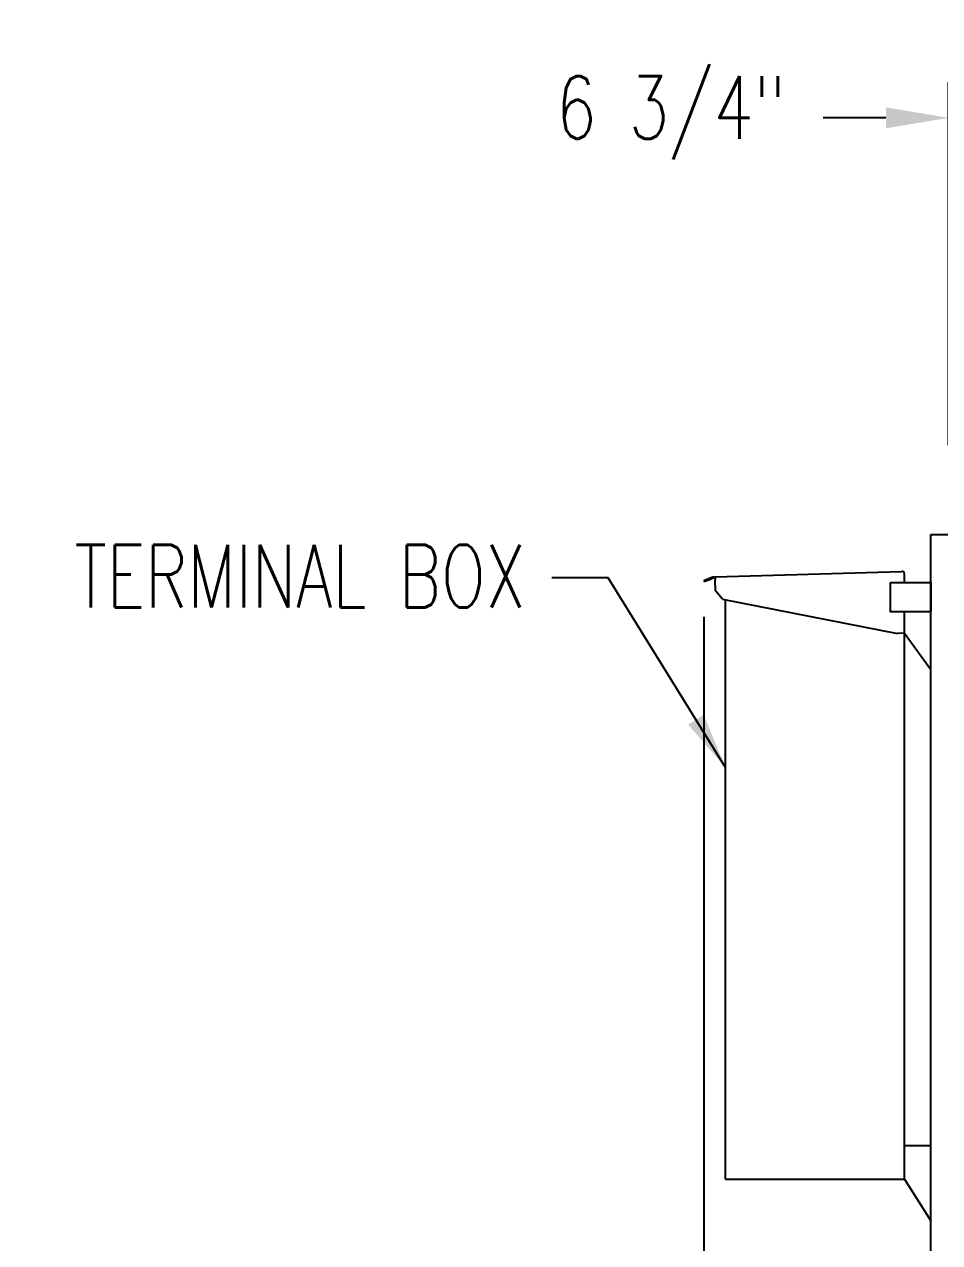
# Model space of a CAD drawing. Header units: millimetres. Extents: x 16950 to 32328, y 19251 to 29476.
# Drawn here: x 17177.9 to 17244.4, y 19538.2 to 19626.6 of the extents above; entities that cross this region are included whole.
import ezdxf

# ---------------------------------------------------------------- set-up
doc = ezdxf.new("R2010")
doc.units = ezdxf.units.MM
doc.header["$LTSCALE"] = 5
for name, color, linetype in [('COIL-CONTROL', 2, 'Continuous'), ('CONDENSER-CO2-CONTROL', 7, 'Continuous'), ('UNIT', 6, 'Continuous'), ('WS-NO-CONTROL', 3, 'Continuous')]:
    doc.layers.add(name, color=color, linetype=linetype)
doc.styles.add('SUBMITTAL', font='romans.shx', dxfattribs={"width": 0.75})
doc.dimstyles.new('SUBMITTAL', dxfattribs={"dimtxt": 0.09375, "dimasz": 0.09375, "dimexe": 0.03125, "dimexo": 0.0625, "dimgap": 0.0625, "dimtad": 0, "dimdec": 4, "dimzin": 4, "dimdsep": 46, "dimlunit": 4, "dimtxsty": 'SUBMITTAL', "dimcen": 0.09375, "dimclre": 6, "dimadec": 0, "dimazin": 0, "dimtfac": 1, "dimtdec": 0, "dimtofl": 0, "dimtmove": 0, "dimatfit": 3, "dimfxl": 0, "dimfrac": 2, "dimtolj": 1, "dimtzin": 4, "dimarcsym": 0})

# ---------------------------------------------------------------- blocks, each defined once
blk = doc.blocks.new('*D7')
at = {"layer": 'UNIT', "color": 6, "lineweight": -2}
for p, q in [((17227.231, 19583.63), (17227.231, 19477.943)), ((17251.771, 19510.158), (17251.771, 19477.943))]:
    blk.add_line(p, q, dxfattribs=at)
at = {"layer": 'UNIT', "color": 3, "lineweight": -2}
for p, q in [((17227.231, 19480.543), (17222.681, 19480.543)), ((17247.221, 19480.543), (17231.781, 19480.543))]:
    blk.add_line(p, q, dxfattribs=at)
at = {"layer": 'UNIT', "color": 3}
for points in [[(17231.781, 19481.301), (17231.781, 19479.785), (17227.231, 19480.543)], [(17247.221, 19481.301), (17247.221, 19479.785), (17251.771, 19480.543)]]:
    blk.add_solid(points, dxfattribs=at)
at = {"layer": 'UNIT', "color": 3, "insert": (17207, 19480.543), "char_height": 4.55, "attachment_point": 5, "style": 'SUBMITTAL'}
blk.add_mtext('\\A1;2\'-0 1/2"', dxfattribs=at)
blk = doc.blocks.new('*D113')
at = {"layer": 'WS-NO-CONTROL', "color": 6, "lineweight": -2}
for p, q in [((17245.001, 19596.09), (17245.001, 19622.446)), ((17251.771, 19595.712), (17251.771, 19622.446))]:
    blk.add_line(p, q, dxfattribs=at)
at = {"layer": 'WS-NO-CONTROL', "color": 3, "lineweight": -2}
for p, q in [((17240.451, 19619.846), (17235.901, 19619.846)), ((17256.321, 19619.846), (17260.871, 19619.846))]:
    blk.add_line(p, q, dxfattribs=at)
at = {"layer": 'WS-NO-CONTROL', "color": 3}
for points in [[(17240.451, 19620.604), (17240.451, 19619.088), (17245.001, 19619.846)], [(17256.321, 19620.604), (17256.321, 19619.088), (17251.771, 19619.846)]]:
    blk.add_solid(points, dxfattribs=at)
at = {"layer": 'WS-NO-CONTROL', "color": 3, "insert": (17224.851, 19619.846), "char_height": 4.55, "attachment_point": 5, "style": 'SUBMITTAL'}
blk.add_mtext('\\A1;6 3/4"', dxfattribs=at)

msp = doc.modelspace()

# ---------------------------------------------------------------- linework, layer by layer
at = {"layer": 'COIL-CONTROL'}
msp.add_line((17243.7032, 19589.59), (17251.7707, 19589.59), dxfattribs=at)
at = {"layer": 'UNIT'}
for p, q in [((17228.0518, 19586.5151), (17241.5929, 19586.9223)), ((17241.7989, 19586.4964), (17241.7989, 19586.7234)), ((17227.695, 19586.4171), (17227.2315, 19586.2298)), ((17227.2315, 19586.2298), (17227.2532, 19586.176)), ((17227.2532, 19586.176), (17227.7168, 19586.3633)), ((17227.8943, 19586.4976), (17227.695, 19586.4171)), ((17227.7168, 19586.3633), (17227.695, 19586.4171)), ((17227.7168, 19586.3633), (17227.916, 19586.4438)), ((17227.9619, 19586.5119), (17228.0518, 19586.5151)), ((17228.0538, 19586.4571), (17227.9639, 19586.454)), ((17228.0518, 19586.5151), (17228.0587, 19586.3162)), ((17228.0867, 19585.5157), (17228.0587, 19586.3162)), ((17241.7989, 19582.4295), (17241.7989, 19586.4964)), ((17241.7989, 19586.0795), (17243.7032, 19586.0795)), ((17228.5914, 19584.9037), (17228.0867, 19585.5157)), ((17228.5914, 19584.9037), (17241.2989, 19582.4093)), ((17228.7989, 19542.8056), (17228.7989, 19584.863)), ((17241.7989, 19582.4268), (17241.2989, 19582.4093)), ((17241.7989, 19542.8056), (17241.7989, 19582.4295)), ((17241.7989, 19582.4268), (17243.7032, 19579.8016)), ((17241.7989, 19545.243), (17243.7032, 19545.243)), ((17228.7989, 19542.8056), (17241.7989, 19542.8056)), ((17241.7989, 19542.8056), (17243.7032, 19539.7741))]:
    msp.add_line(p, q, dxfattribs=at)
for radius in [0.199, 0.141]:
    msp.add_arc((17227.9689, 19586.3131), radius, 92, 112, dxfattribs=at)
msp.add_open_spline([(17241.7989, 19586.7234), (17241.7989, 19586.7832), (17241.7703, 19586.8424), (17241.7234, 19586.8795), (17241.6867, 19586.9085), (17241.6396, 19586.9239), (17241.5929, 19586.9223)], degree=3, knots=[-1, -1, -1, -1, -0.4385856, -0.4385856, -0.4385856, 0, 0, 0, 0], dxfattribs=at)

# ---------------------------------------------------------------- texts
at = {"layer": 'UNIT', "insert": (17214.3011, 19586.5756), "char_height": 4.55, "width": 47.592688, "attachment_point": 6, "style": 'SUBMITTAL'}
msp.add_mtext('TERMINAL BOX', dxfattribs=at)

# ---------------------------------------------------------------- dimensions: what is measured, and where the dimension line sits
at = {"layer": 'UNIT', "color": 3}
dim = msp.add_linear_dim(base=(17251.7707, 19480.5429), p1=(17227.2315, 19586.2298), p2=(17251.7707, 19512.7577), angle=180, dimstyle='SUBMITTAL', override={"dimscale": 65, "dimtxt": 0.07, "dimasz": 0.07, "dimexe": 0.04, "dimexo": 0.04, "dimgap": 0.03125, "dimdec": 3, "dimzin": 3, "dimclrd": 3, "dimclrt": 3, "dimtdec": 3, "dimtix": 1}, dxfattribs=at)
dim.commit()
dim.dimension.update_dxf_attribs({"geometry": '*D7', "text_midpoint": (17207.0002, 19480.5429), "dimtype": 160})
at = {"layer": 'WS-NO-CONTROL', "color": 3}
dim = msp.add_linear_dim(base=(17245.0007, 19619.846), p1=(17251.7707, 19593.1124), p2=(17245.0007, 19593.4895), dimstyle='SUBMITTAL', override={"dimscale": 65, "dimtxt": 0.07, "dimasz": 0.07, "dimexe": 0.04, "dimexo": 0.04, "dimgap": 0.03125, "dimdec": 3, "dimzin": 3, "dimclrd": 3, "dimclrt": 3, "dimtdec": 3, "dimtix": 1}, dxfattribs=at)
dim.commit()
dim.dimension.update_dxf_attribs({"geometry": '*D113', "text_midpoint": (17224.8507, 19619.846), "dimtype": 160})

# ---------------------------------------------------------------- leaders
at = {"layer": 'UNIT', "annotation_type": 0, "has_hookline": 1, "hookline_direction": 1, "text_width": 36.5625}
msp.add_leader([(17228.7989, 19572.69), (17220.274, 19586.4485), (17216.2014, 19586.4485)], dimstyle='SUBMITTAL', override={"dimscale": 58.18, "dimasz": 0.07, "dimgap": 0.03, "dimcen": 4.055284, "dimarcsym": 1}, dxfattribs=at)

# ---------------------------------------------------------------- next in the draw order: wipeouts: each hides what was drawn before it
msp.add_wipeout([(17240.7809, 19586.1049), (17240.7809, 19583.9799), (17243.7032, 19583.9799), (17243.7032, 19586.1049)]).dxf.layer = 'CONDENSER-CO2-CONTROL'

# ---------------------------------------------------------------- next in the draw order: linework, layer by layer
at = {"layer": 'COIL-CONTROL'}
msp.add_line((17243.704, 19518.4828), (17243.7032, 19589.59), dxfattribs=at)
at = {"layer": 'CONDENSER-CO2-CONTROL'}
msp.add_lwpolyline([(17240.7809, 19586.1049), (17243.7032, 19586.1049), (17243.7032, 19583.9799), (17240.7809, 19583.9799)], close=True, dxfattribs=at)

doc.saveas('drawing.dxf')
